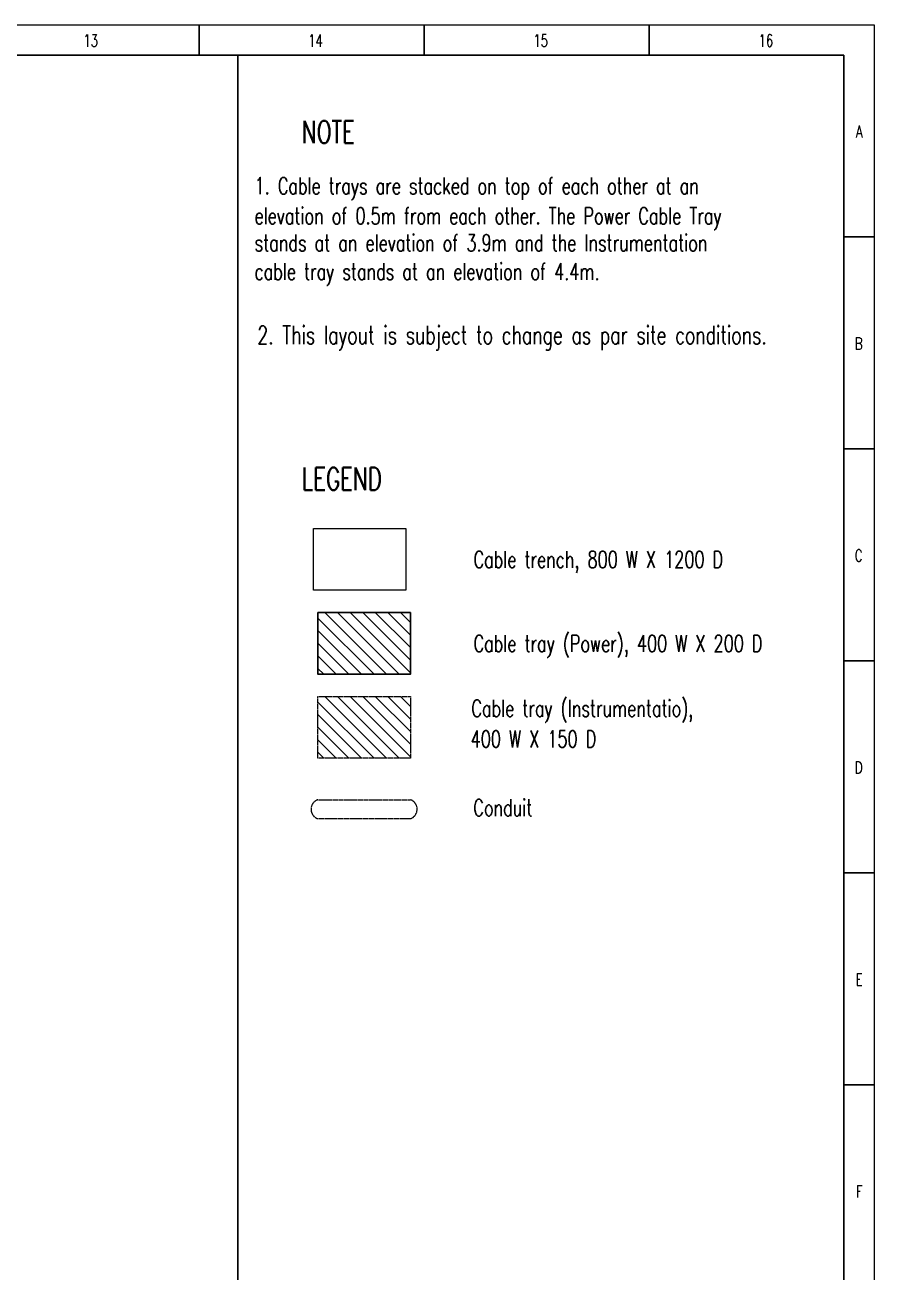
# Model space of a CAD drawing. Header units: inches. Extents: x 19 to 664121, y 34 to 210034.
# Drawn here: x 226971 to 297019, y 107072 to 210034 of the extents above; entities that cross this region are included whole.
import ezdxf
from ezdxf.enums import TextEntityAlignment as Align

# ---------------------------------------------------------------- set-up
doc = ezdxf.new("R2010")
doc.units = ezdxf.units.IN
doc.header["$MEASUREMENT"] = 0
doc.linetypes.add('CABLETRAYLAYOUT-EMBED 2_DWG$0$HIDDEN2', pattern=[0.1875, 0.125, -0.0625])
doc.layers.add('Cable Tray Instruments', color=7, linetype='Continuous', lineweight=13)
doc.layers.add('CABLETRAYLAYOUT-EMBED 2_DWG$0$DwgTemplate', color=7, linetype='Continuous', lineweight=9)
for name, color, linetype in [('CABLE TRAY POWER', 3, 'Continuous'), ('ELECTRICAL', 7, 'Continuous'), ('TEG BORDER', 7, 'Continuous')]:
    doc.layers.add(name, color=color, linetype=linetype)
doc.styles.add('HZTXT', font='txt_qlt.shx', dxfattribs={"width": 0.7, "bigfont": 'hztxt.shx'})
doc.styles.add('TEG BORDER', font='txt_qlt.shx', dxfattribs={"width": 0.7, "bigfont": 'hztxt.shx'})

msp = doc.modelspace()

# ---------------------------------------------------------------- hatches: boundary and pattern name
at = {"layer": 'Cable Tray Instruments', "linetype": 'CABLETRAYLAYOUT-EMBED 2_DWG$0$HIDDEN2', "ltscale": 500}
h = msp.add_hatch(dxfattribs=at)
h.set_pattern_fill('ANSI31', color=6, scale=231.12, angle=90)
h.set_pattern_definition([(135, (-3699777.26, -567979.04), (-518.8792, -518.8792), [])])
h.paths.add_polyline_path([(251138.64, 154584.86), (258765.6, 154584.86), (258765.6, 149500.22), (251138.64, 149500.22)])
at = {"layer": 'CABLE TRAY POWER', "linetype": 'Continuous'}
h = msp.add_hatch(dxfattribs=at)
h.set_pattern_fill('ANSI31', color=3, scale=231.12, angle=90)
h.set_pattern_definition([(135, (-3699777.26, -561045.44), (-518.8792, -518.8792), [])])
h.paths.add_polyline_path([(251138.64, 161518.46), (258765.6, 161518.46), (258765.6, 156433.82), (251138.64, 156433.82)])

# ---------------------------------------------------------------- linework, layer by layer
for p, q in [((241331.35, 210034.15), (241331.35, 207534.15)), ((259893.85, 210034.15), (259893.85, 207534.15)), ((278456.35, 210034.15), (278456.35, 207534.15)), ((297018.85, 192534.15), (294518.85, 192534.15)), ((297018.85, 175034.15), (294518.85, 175034.15)), ((297018.85, 157534.15), (294518.85, 157534.15)), ((297018.85, 140034.15), (294518.85, 140034.15)), ((297018.85, 122534.15), (294518.85, 122534.15))]:
    msp.add_line(p, q)
at = {"linetype": 'Continuous'}
msp.add_line((244518.85, 207534.15), (2518.85, 207534.15), dxfattribs=at)
at = {"color": 5, "lineweight": 15}
msp.add_lwpolyline([(18.85, 210034.15), (297018.85, 210034.15), (297018.85, 34.15), (18.85, 34.15)], close=True, dxfattribs=at)
msp.add_lwpolyline([(2518.85, 207534.15), (294518.85, 207534.15), (294518.85, 2534.15), (2518.85, 2534.15)], close=True)
at = {"layer": 'Cable Tray Instruments', "color": 6, "linetype": 'CABLETRAYLAYOUT-EMBED 2_DWG$0$HIDDEN2', "ltscale": 500}
msp.add_lwpolyline([(251138.64, 154584.86), (258765.6, 154584.86), (258765.6, 149500.22), (251138.64, 149500.22)], close=True, dxfattribs=at)
at = {"layer": 'Cable Tray Instruments', "color": 92, "linetype": 'CABLETRAYLAYOUT-EMBED 2_DWG$0$HIDDEN2', "ltscale": 500}
msp.add_lwpolyline([(251138.64, 146072.78), (258765.6, 146072.78, -0.707708701), (258765.6, 144494.31), (251138.64, 144494.31, -0.719640571)], format="xyb", close=True, dxfattribs=at)
at = {"layer": 'CABLE TRAY POWER', "color": 3, "linetype": 'Continuous'}
msp.add_lwpolyline([(251138.64, 161518.46), (258765.6, 161518.46), (258765.6, 156433.82), (251138.64, 156433.82)], close=True, dxfattribs=at)
at = {"layer": 'CABLETRAYLAYOUT-EMBED 2_DWG$0$DwgTemplate', "color": 2, "linetype": 'Continuous', "lineweight": 0}
msp.add_lwpolyline([(250768.85, 168452.06), (258395.81, 168452.06), (258395.81, 163367.42), (250768.85, 163367.42)], close=True, dxfattribs=at)
at = {"layer": 'TEG BORDER'}
msp.add_line((244518.85, 58034.15), (244518.85, 207534.15), dxfattribs=at)

# ---------------------------------------------------------------- texts
at = {"color": 7, "style": 'HZTXT', "width": 0.7}
for s, height, p in [('1. Cable trays are stacked on top of each other at an ', 1386.72, (245918.81, 196748.68)), ('elevation of 0.5m from each other. The Power Cable Tray ', 1386.72, (245918.81, 194271.55)), ('stands at an elevation of 3.9m and the Instrumentation', 1386.72, (245918.81, 192040.53)), ('cable tray stands at an elevation of 4.4m.', 1386.72, (245918.81, 189674.29)), ('2. This layout is subject to change as par site conditions.', 1500, (246141.8, 184429.62)), ('Cable trench, 800 W X 1200 D', 1386.72, (263979.88, 165904.86)), ('Cable tray (Power), 400 W X 200 D', 1386.72, (263979.88, 158971.26)), ('Cable tray (Instrumentatio), ', 1386.72, (263807.34, 153610.55)), ('400 W X 150 D', 1386.72, (263746.32, 151085.28)), ('Conduit', 1386.72, (263966.13, 145408.03))]:
    msp.add_text(s, height=height, dxfattribs=at).set_placement(p, align=Align.MIDDLE_LEFT)
at = {"char_height": 1000, "width": 1000, "style": 'TEG BORDER'}
for s, insert, attachment_point in [('13', (231792.29, 209237.48), 1), ('\\pi-16.667;14', (250354.79, 209237.48), 1), ('15', (268917.29, 209237.48), 1), ('\\pi16.667;16', (287479.79, 209237.48), 1), ('A', (296064.03, 201728.61), 3), ('B', (296064.03, 184228.61), 3), ('C', (296064.03, 166728.61), 3), ('D', (296064.03, 149228.61), 3), ('E', (296064.03, 131728.61), 3), ('F', (296064.03, 114228.61), 3)]:
    msp.add_mtext(s, dxfattribs=dict(at, insert=insert, attachment_point=attachment_point))
at = {"layer": 'ELECTRICAL', "style": 'HZTXT', "width": 0.7}
for s, p in [('NOTE', (249814.56, 201199.52)), ('LEGEND', (249814.56, 172559.61))]:
    msp.add_text(s, height=1848.96, dxfattribs=at).set_placement(p, align=Align.MIDDLE_LEFT)

doc.saveas('drawing.dxf')
